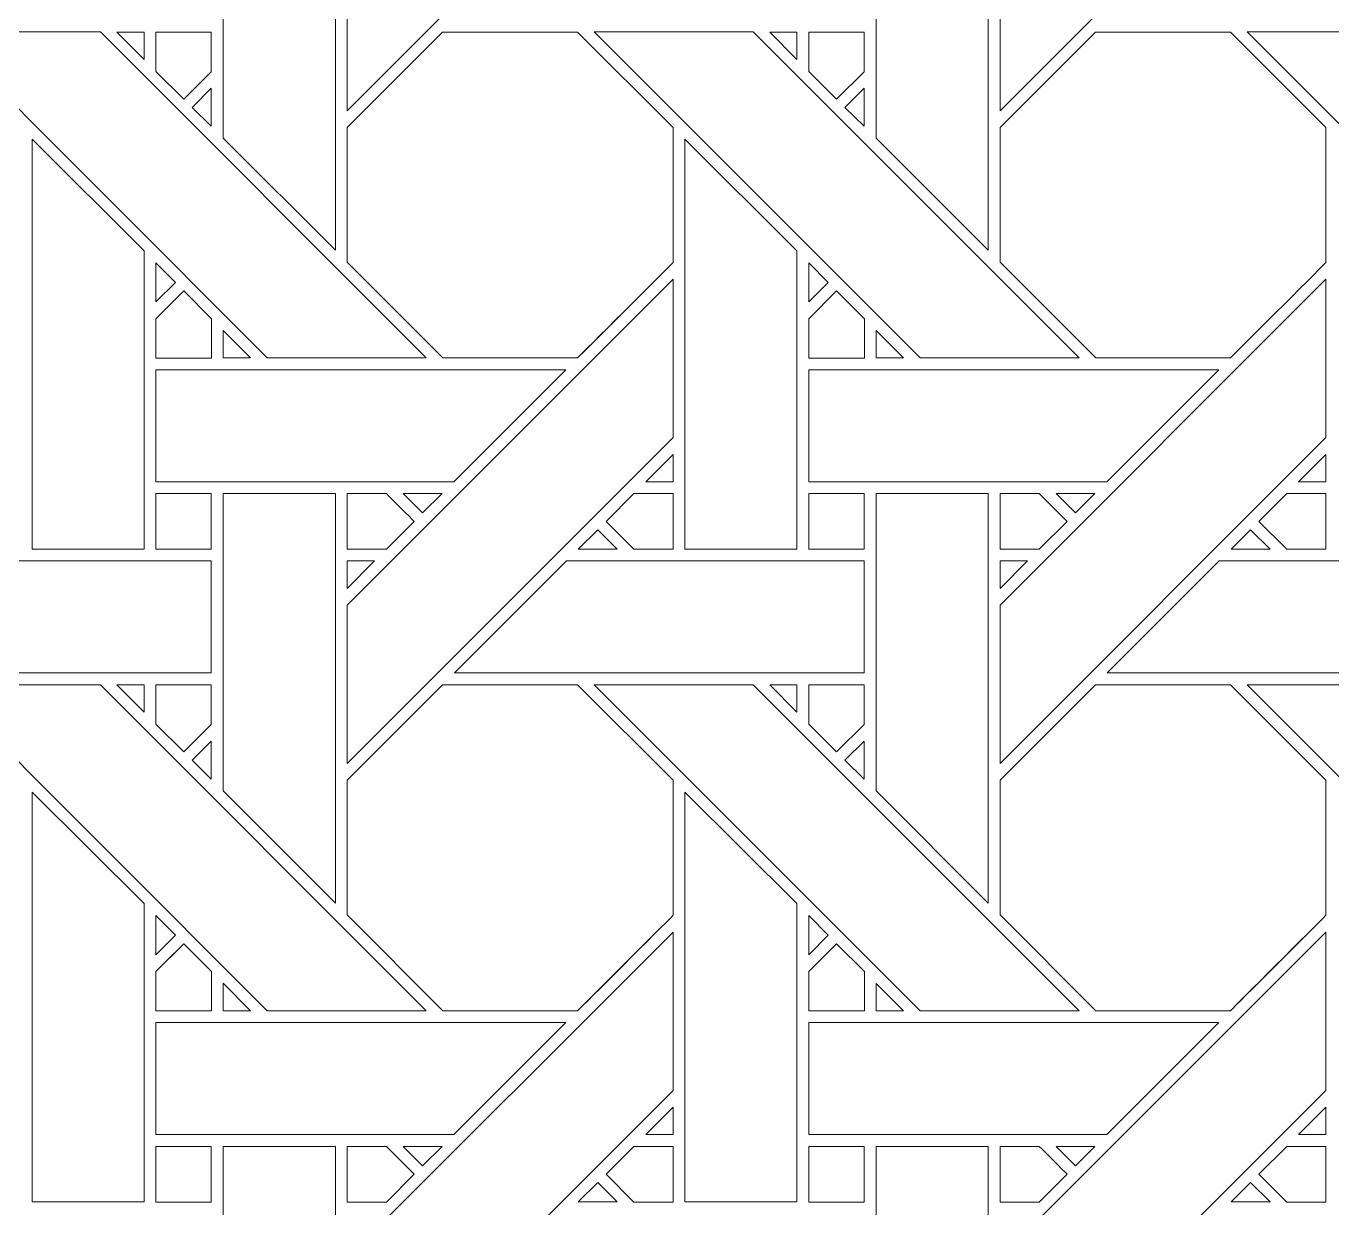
# Model space of a CAD drawing. Header units: inches. Extents: x 2.4 to 22.4, y -0.9 to 19.1.
# Drawn here: x 13.103 to 15, y 4.302 to 6.02 of the extents above; entities that cross this region are included whole.
import ezdxf

# ---------------------------------------------------------------- set-up
doc = ezdxf.new("R2010")
doc.units = ezdxf.units.IN
doc.header["$MEASUREMENT"] = 0
doc.layers.add('Design', color=7, linetype='Continuous', lineweight=0)

msp = doc.modelspace()

# ---------------------------------------------------------------- linework, layer by layer
at = {"layer": 'Design'}
for points, knots in [([(12.3829, 19.0948), (6.86, 19.0948), (2.3829, 14.6176), (2.3829, 9.0948), (2.3829, 3.5719), (6.86, -0.9052), (12.3829, -0.9052), (17.9057, -0.9052), (22.3829, 3.5719), (22.3829, 9.0948), (22.3829, 14.6176), (17.9057, 19.0948), (12.3829, 19.0948)], [0, 0, 0, 0, 1, 1, 1, 2, 2, 2, 3, 3, 3, 4, 4, 4, 4]), ([(12.3829, 17.972), (7.4801, 17.972), (3.5056, 13.9975), (3.5056, 9.0948), (3.5056, 4.192), (7.4801, 0.2175), (12.3829, 0.2175), (17.2856, 0.2175), (21.2601, 4.192), (21.2601, 9.0948), (21.2601, 13.9975), (17.2856, 17.972), (12.3829, 17.972)], [0, 0, 0, 0, 1, 1, 1, 2, 2, 2, 3, 3, 3, 4, 4, 4, 4]), ([(13.5691, 6.1269), (13.5691, 6.1269), (14.0428, 6.6005), (14.0428, 6.6005), (14.0428, 6.6005), (14.0428, 6.3705), (14.0428, 6.3705), (14.0428, 6.3705), (13.5691, 5.8968), (13.5691, 5.8968), (13.5691, 5.8968), (13.5691, 6.1269), (13.5691, 6.1269)], [0, 0, 0, 0, 1, 1, 1, 2, 2, 2, 3, 3, 3, 4, 4, 4, 4]), ([(14.5179, 6.1269), (14.5179, 6.1269), (14.9915, 6.6005), (14.9915, 6.6005), (14.9915, 6.6005), (14.9915, 6.3705), (14.9915, 6.3705), (14.9915, 6.3705), (14.5179, 5.8968), (14.5179, 5.8968), (14.5179, 5.8968), (14.5179, 6.1269), (14.5179, 6.1269)], [0, 0, 0, 0, 1, 1, 1, 2, 2, 2, 3, 3, 3, 4, 4, 4, 4]), ([(13.552, 6.289), (13.552, 6.289), (13.552, 5.6939), (13.552, 5.6939), (13.552, 5.6939), (13.3891, 5.8568), (13.3891, 5.8568), (13.3891, 5.8568), (13.3891, 6.289), (13.3891, 6.289), (13.3891, 6.289), (13.552, 6.289), (13.552, 6.289)], [0, 0, 0, 0, 1, 1, 1, 2, 2, 2, 3, 3, 3, 4, 4, 4, 4]), ([(14.5007, 6.289), (14.5007, 6.289), (14.5007, 5.6939), (14.5007, 5.6939), (14.5007, 5.6939), (14.3378, 5.8568), (14.3378, 5.8568), (14.3378, 5.8568), (14.3378, 6.289), (14.3378, 6.289), (14.3378, 6.289), (14.5007, 6.289), (14.5007, 6.289)], [0, 0, 0, 0, 1, 1, 1, 2, 2, 2, 3, 3, 3, 4, 4, 4, 4]), ([(12.9795, 6.0112), (12.9795, 6.0112), (13.2105, 6.0112), (13.2105, 6.0112), (13.2105, 6.0112), (13.6841, 5.5375), (13.6841, 5.5375), (13.6841, 5.5375), (13.4531, 5.5375), (13.4531, 5.5375), (13.4531, 5.5375), (12.9795, 6.0112), (12.9795, 6.0112)], [0, 0, 0, 0, 1, 1, 1, 2, 2, 2, 3, 3, 3, 4, 4, 4, 4]), ([(13.2741, 6.0111), (13.2741, 6.0111), (13.2741, 5.9713), (13.2741, 5.9713), (13.2741, 5.9713), (13.2346, 6.0111), (13.2346, 6.0111), (13.2346, 6.0111), (13.2741, 6.0111), (13.2741, 6.0111)], [0, 0, 0, 0, 1, 1, 1, 2, 2, 2, 3, 3, 3, 3]), ([(13.2913, 5.9539), (13.2913, 5.9539), (13.2913, 6.0111), (13.2913, 6.0111), (13.2913, 6.0111), (13.3715, 6.0111), (13.3715, 6.0111), (13.3715, 6.0111), (13.3715, 5.9535), (13.3715, 5.9535), (13.3715, 5.9535), (13.3316, 5.9136), (13.3316, 5.9136), (13.3316, 5.9136), (13.2913, 5.9539), (13.2913, 5.9539)], [0, 0, 0, 0, 1, 1, 1, 2, 2, 2, 3, 3, 3, 4, 4, 4, 5, 5, 5, 5]), ([(13.3316, 5.9136), (13.3316, 5.9136), (13.2913, 5.9539), (13.2913, 5.9539), (13.2913, 5.9539), (13.2913, 6.0111), (13.2913, 6.0111), (13.2913, 6.0111), (13.3715, 6.0111), (13.3715, 6.0111), (13.3715, 6.0111), (13.3715, 5.9535), (13.3715, 5.9535), (13.3715, 5.9535), (13.3316, 5.9136), (13.3316, 5.9136)], [0, 0, 0, 0, 1, 1, 1, 2, 2, 2, 3, 3, 3, 4, 4, 4, 5, 5, 5, 5]), ([(13.7078, 6.0111), (13.7078, 6.0111), (13.904, 6.0111), (13.904, 6.0111), (13.904, 6.0111), (14.0428, 5.8724), (14.0428, 5.8724), (14.0428, 5.8724), (14.0428, 5.6762), (14.0428, 5.6762), (14.025, 5.6582), (13.9131, 5.5465), (13.9041, 5.5375), (13.9041, 5.5375), (13.7084, 5.5375), (13.7084, 5.5375), (13.7084, 5.5375), (13.5691, 5.6767), (13.5691, 5.6767), (13.5691, 5.6767), (13.5691, 5.8724), (13.5691, 5.8724), (13.5691, 5.8724), (13.7078, 6.0111), (13.7078, 6.0111)], [0, 0, 0, 0, 1, 1, 1, 2, 2, 2, 3, 3, 3, 4, 4, 4, 5, 5, 5, 6, 6, 6, 7, 7, 7, 8, 8, 8, 8]), ([(13.5691, 5.6767), (13.5691, 5.6767), (13.5691, 5.8724), (13.5691, 5.8724), (13.5691, 5.8724), (13.7078, 6.0111), (13.7078, 6.0111), (13.7078, 6.0111), (13.904, 6.0111), (13.904, 6.0111), (13.904, 6.0111), (14.0428, 5.8724), (14.0428, 5.8724), (14.0428, 5.8724), (14.0428, 5.6762), (14.0428, 5.6762), (14.0248, 5.658), (13.9129, 5.5463), (13.9041, 5.5375), (13.9041, 5.5375), (13.7084, 5.5375), (13.7084, 5.5375), (13.7084, 5.5375), (13.5691, 5.6767), (13.5691, 5.6767)], [0, 0, 0, 0, 1, 1, 1, 2, 2, 2, 3, 3, 3, 4, 4, 4, 5, 5, 5, 6, 6, 6, 7, 7, 7, 8, 8, 8, 8]), ([(13.9283, 6.0112), (13.9283, 6.0112), (14.1592, 6.0112), (14.1592, 6.0112), (14.1592, 6.0112), (14.6329, 5.5375), (14.6329, 5.5375), (14.6329, 5.5375), (14.4018, 5.5375), (14.4018, 5.5375), (14.4018, 5.5375), (13.9283, 6.0112), (13.9283, 6.0112)], [0, 0, 0, 0, 1, 1, 1, 2, 2, 2, 3, 3, 3, 4, 4, 4, 4]), ([(14.2228, 6.0111), (14.2228, 6.0111), (14.2228, 5.9713), (14.2228, 5.9713), (14.2228, 5.9713), (14.1833, 6.0111), (14.1833, 6.0111), (14.1833, 6.0111), (14.2228, 6.0111), (14.2228, 6.0111)], [0, 0, 0, 0, 1, 1, 1, 2, 2, 2, 3, 3, 3, 3]), ([(14.3203, 6.0111), (14.3203, 6.0111), (14.3203, 5.9535), (14.3203, 5.9535), (14.3203, 5.9535), (14.2803, 5.9136), (14.2803, 5.9136), (14.2803, 5.9136), (14.24, 5.9539), (14.24, 5.9539), (14.24, 5.9539), (14.24, 6.0111), (14.24, 6.0111), (14.24, 6.0111), (14.3203, 6.0111), (14.3203, 6.0111)], [0, 0, 0, 0, 1, 1, 1, 2, 2, 2, 3, 3, 3, 4, 4, 4, 5, 5, 5, 5]), ([(14.2803, 5.9136), (14.2803, 5.9136), (14.24, 5.9539), (14.24, 5.9539), (14.24, 5.9539), (14.24, 6.0111), (14.24, 6.0111), (14.24, 6.0111), (14.3203, 6.0111), (14.3203, 6.0111), (14.3203, 6.0111), (14.3203, 5.9535), (14.3203, 5.9535), (14.3203, 5.9535), (14.2803, 5.9136), (14.2803, 5.9136)], [0, 0, 0, 0, 1, 1, 1, 2, 2, 2, 3, 3, 3, 4, 4, 4, 5, 5, 5, 5]), ([(14.6566, 6.0111), (14.6566, 6.0111), (14.8528, 6.0111), (14.8528, 6.0111), (14.8528, 6.0111), (14.9915, 5.8724), (14.9915, 5.8724), (14.9915, 5.8724), (14.9915, 5.6762), (14.9915, 5.6762), (14.9737, 5.6582), (14.8618, 5.5465), (14.8528, 5.5375), (14.8528, 5.5375), (14.6571, 5.5375), (14.6571, 5.5375), (14.6571, 5.5375), (14.5179, 5.6767), (14.5179, 5.6767), (14.5179, 5.6767), (14.5179, 5.8724), (14.5179, 5.8724), (14.5179, 5.8724), (14.6566, 6.0111), (14.6566, 6.0111)], [0, 0, 0, 0, 1, 1, 1, 2, 2, 2, 3, 3, 3, 4, 4, 4, 5, 5, 5, 6, 6, 6, 7, 7, 7, 8, 8, 8, 8]), ([(14.5179, 5.6767), (14.5179, 5.6767), (14.5179, 5.8724), (14.5179, 5.8724), (14.5179, 5.8724), (14.6566, 6.0111), (14.6566, 6.0111), (14.6566, 6.0111), (14.8528, 6.0111), (14.8528, 6.0111), (14.8528, 6.0111), (14.9915, 5.8724), (14.9915, 5.8724), (14.9915, 5.8724), (14.9915, 5.6762), (14.9915, 5.6762), (14.9737, 5.6582), (14.8617, 5.5464), (14.8528, 5.5375), (14.8528, 5.5375), (14.6571, 5.5375), (14.6571, 5.5375), (14.6571, 5.5375), (14.5179, 5.6767), (14.5179, 5.6767)], [0, 0, 0, 0, 1, 1, 1, 2, 2, 2, 3, 3, 3, 4, 4, 4, 5, 5, 5, 6, 6, 6, 7, 7, 7, 8, 8, 8, 8]), ([(14.877, 6.0112), (14.877, 6.0112), (15.1079, 6.0112), (15.1079, 6.0112), (15.1079, 6.0112), (15.5816, 5.5375), (15.5816, 5.5375), (15.5816, 5.5375), (15.3505, 5.5375), (15.3505, 5.5375), (15.3505, 5.5375), (14.877, 6.0112), (14.877, 6.0112)], [0, 0, 0, 0, 1, 1, 1, 2, 2, 2, 3, 3, 3, 4, 4, 4, 4]), ([(13.3715, 5.9293), (13.3715, 5.9293), (13.3715, 5.8741), (13.3715, 5.8741), (13.3715, 5.8741), (13.3438, 5.9015), (13.3438, 5.9015), (13.3438, 5.9015), (13.3715, 5.9293), (13.3715, 5.9293)], [0, 0, 0, 0, 1, 1, 1, 2, 2, 2, 3, 3, 3, 3]), ([(14.3203, 5.9293), (14.3203, 5.9293), (14.3203, 5.8741), (14.3203, 5.8741), (14.3203, 5.8741), (14.2925, 5.9015), (14.2925, 5.9015), (14.2925, 5.9015), (14.3203, 5.9293), (14.3203, 5.9293)], [0, 0, 0, 0, 1, 1, 1, 2, 2, 2, 3, 3, 3, 3]), ([(13.274, 5.6932), (13.274, 5.6932), (13.274, 5.2595), (13.274, 5.2595), (13.274, 5.2595), (13.1112, 5.2595), (13.1112, 5.2595), (13.1112, 5.2595), (13.1112, 5.8553), (13.1112, 5.8553), (13.1112, 5.8553), (13.274, 5.6932), (13.274, 5.6932)], [0, 0, 0, 0, 1, 1, 1, 2, 2, 2, 3, 3, 3, 4, 4, 4, 4]), ([(14.2227, 5.6932), (14.2227, 5.6932), (14.2227, 5.2595), (14.2227, 5.2595), (14.2227, 5.2595), (14.0599, 5.2595), (14.0599, 5.2595), (14.0599, 5.2595), (14.0599, 5.8553), (14.0599, 5.8553), (14.0599, 5.8553), (14.2227, 5.6932), (14.2227, 5.6932)], [0, 0, 0, 0, 1, 1, 1, 2, 2, 2, 3, 3, 3, 4, 4, 4, 4]), ([(13.2913, 5.6189), (13.2913, 5.6189), (13.2913, 5.6757), (13.2913, 5.6757), (13.2913, 5.6757), (13.3195, 5.6471), (13.3195, 5.6471), (13.3195, 5.6471), (13.2913, 5.6189), (13.2913, 5.6189)], [0, 0, 0, 0, 1, 1, 1, 2, 2, 2, 3, 3, 3, 3]), ([(14.24, 5.6189), (14.24, 5.6189), (14.24, 5.6757), (14.24, 5.6757), (14.24, 5.6757), (14.2682, 5.6471), (14.2682, 5.6471), (14.2682, 5.6471), (14.24, 5.6189), (14.24, 5.6189)], [0, 0, 0, 0, 1, 1, 1, 2, 2, 2, 3, 3, 3, 3]), ([(13.5691, 5.1782), (13.5691, 5.1782), (14.0428, 5.6518), (14.0428, 5.6518), (14.0428, 5.6518), (14.0428, 5.4217), (14.0428, 5.4217), (14.0428, 5.4217), (13.5691, 4.9481), (13.5691, 4.9481), (13.5691, 4.9481), (13.5691, 5.1782), (13.5691, 5.1782)], [0, 0, 0, 0, 1, 1, 1, 2, 2, 2, 3, 3, 3, 4, 4, 4, 4]), ([(14.5179, 5.1782), (14.5179, 5.1782), (14.9915, 5.6518), (14.9915, 5.6518), (14.9915, 5.6518), (14.9915, 5.4217), (14.9915, 5.4217), (14.9915, 5.4217), (14.5179, 4.9481), (14.5179, 4.9481), (14.5179, 4.9481), (14.5179, 5.1782), (14.5179, 5.1782)], [0, 0, 0, 0, 1, 1, 1, 2, 2, 2, 3, 3, 3, 4, 4, 4, 4]), ([(13.2913, 5.5372), (13.2913, 5.5372), (13.2913, 5.5945), (13.2913, 5.5945), (13.2913, 5.5945), (13.3316, 5.6349), (13.3316, 5.6349), (13.3316, 5.6349), (13.3719, 5.5945), (13.3719, 5.5945), (13.3719, 5.5945), (13.3719, 5.5372), (13.3719, 5.5372), (13.3719, 5.5372), (13.2913, 5.5372), (13.2913, 5.5372)], [0, 0, 0, 0, 1, 1, 1, 2, 2, 2, 3, 3, 3, 4, 4, 4, 5, 5, 5, 5]), ([(13.3316, 5.6349), (13.3316, 5.6349), (13.3719, 5.5945), (13.3719, 5.5945), (13.3719, 5.5945), (13.3719, 5.5372), (13.3719, 5.5372), (13.3719, 5.5372), (13.2913, 5.5372), (13.2913, 5.5372), (13.2913, 5.5372), (13.2913, 5.5945), (13.2913, 5.5945), (13.2913, 5.5945), (13.3316, 5.6349), (13.3316, 5.6349)], [0, 0, 0, 0, 1, 1, 1, 2, 2, 2, 3, 3, 3, 4, 4, 4, 5, 5, 5, 5]), ([(14.24, 5.5372), (14.24, 5.5372), (14.24, 5.5945), (14.24, 5.5945), (14.24, 5.5945), (14.2803, 5.6349), (14.2803, 5.6349), (14.2803, 5.6349), (14.3207, 5.5945), (14.3207, 5.5945), (14.3207, 5.5945), (14.3207, 5.5372), (14.3207, 5.5372), (14.3207, 5.5372), (14.24, 5.5372), (14.24, 5.5372)], [0, 0, 0, 0, 1, 1, 1, 2, 2, 2, 3, 3, 3, 4, 4, 4, 5, 5, 5, 5]), ([(14.24, 5.5945), (14.24, 5.5945), (14.2803, 5.6349), (14.2803, 5.6349), (14.2803, 5.6349), (14.3207, 5.5945), (14.3207, 5.5945), (14.3207, 5.5945), (14.3207, 5.5372), (14.3207, 5.5372), (14.3207, 5.5372), (14.24, 5.5372), (14.24, 5.5372), (14.24, 5.5372), (14.24, 5.5945), (14.24, 5.5945)], [0, 0, 0, 0, 1, 1, 1, 2, 2, 2, 3, 3, 3, 4, 4, 4, 5, 5, 5, 5]), ([(13.4289, 5.5375), (13.4289, 5.5375), (13.3892, 5.5375), (13.3892, 5.5375), (13.3892, 5.5375), (13.3892, 5.5773), (13.3892, 5.5773), (13.3892, 5.5773), (13.4289, 5.5375), (13.4289, 5.5375)], [0, 0, 0, 0, 1, 1, 1, 2, 2, 2, 3, 3, 3, 3]), ([(14.3776, 5.5375), (14.3776, 5.5375), (14.3379, 5.5375), (14.3379, 5.5375), (14.3379, 5.5375), (14.3379, 5.5773), (14.3379, 5.5773), (14.3379, 5.5773), (14.3776, 5.5375), (14.3776, 5.5375)], [0, 0, 0, 0, 1, 1, 1, 2, 2, 2, 3, 3, 3, 3]), ([(13.2913, 5.3576), (13.2913, 5.3576), (13.2913, 5.5203), (13.2913, 5.5203), (13.2913, 5.5203), (13.887, 5.5203), (13.887, 5.5203), (13.887, 5.5203), (13.7242, 5.3576), (13.7242, 5.3576), (13.7242, 5.3576), (13.2913, 5.3576), (13.2913, 5.3576)], [0, 0, 0, 0, 1, 1, 1, 2, 2, 2, 3, 3, 3, 4, 4, 4, 4]), ([(14.24, 5.3576), (14.24, 5.3576), (14.24, 5.5203), (14.24, 5.5203), (14.24, 5.5203), (14.8357, 5.5203), (14.8357, 5.5203), (14.8357, 5.5203), (14.673, 5.3576), (14.673, 5.3576), (14.673, 5.3576), (14.24, 5.3576), (14.24, 5.3576)], [0, 0, 0, 0, 1, 1, 1, 2, 2, 2, 3, 3, 3, 4, 4, 4, 4]), ([(14.003, 5.3576), (14.003, 5.3576), (14.0428, 5.3973), (14.0428, 5.3973), (14.0428, 5.3973), (14.0428, 5.3576), (14.0428, 5.3576), (14.0428, 5.3576), (14.003, 5.3576), (14.003, 5.3576)], [0, 0, 0, 0, 1, 1, 1, 2, 2, 2, 3, 3, 3, 3]), ([(14.9517, 5.3576), (14.9517, 5.3576), (14.9915, 5.3973), (14.9915, 5.3973), (14.9915, 5.3973), (14.9915, 5.3576), (14.9915, 5.3576), (14.9915, 5.3576), (14.9517, 5.3576), (14.9517, 5.3576)], [0, 0, 0, 0, 1, 1, 1, 2, 2, 2, 3, 3, 3, 3]), ([(13.2913, 5.2595), (13.2913, 5.2595), (13.2913, 5.3403), (13.2913, 5.3403), (13.2913, 5.3403), (13.3715, 5.3403), (13.3715, 5.3403), (13.3715, 5.3403), (13.3715, 5.2595), (13.3715, 5.2595), (13.3715, 5.2595), (13.2913, 5.2595), (13.2913, 5.2595)], [0, 0, 0, 0, 1, 1, 1, 2, 2, 2, 3, 3, 3, 4, 4, 4, 4]), ([(13.3715, 5.3403), (13.3715, 5.3403), (13.3715, 5.2595), (13.3715, 5.2595), (13.3715, 5.2595), (13.2913, 5.2595), (13.2913, 5.2595), (13.2913, 5.2595), (13.2913, 5.3403), (13.2913, 5.3403), (13.2913, 5.3403), (13.3715, 5.3403), (13.3715, 5.3403)], [0, 0, 0, 0, 1, 1, 1, 2, 2, 2, 3, 3, 3, 4, 4, 4, 4]), ([(13.552, 5.3403), (13.552, 5.3403), (13.552, 4.7452), (13.552, 4.7452), (13.552, 4.7452), (13.3891, 4.9081), (13.3891, 4.9081), (13.3891, 4.9081), (13.3891, 5.3403), (13.3891, 5.3403), (13.3891, 5.3403), (13.552, 5.3403), (13.552, 5.3403)], [0, 0, 0, 0, 1, 1, 1, 2, 2, 2, 3, 3, 3, 4, 4, 4, 4]), ([(13.6262, 5.3403), (13.6313, 5.3351), (13.6621, 5.3043), (13.6665, 5.2999), (13.6665, 5.2999), (13.6261, 5.2595), (13.6261, 5.2595), (13.6261, 5.2595), (13.5691, 5.2595), (13.5691, 5.2595), (13.5691, 5.2595), (13.5691, 5.3403), (13.5691, 5.3403), (13.5691, 5.3403), (13.6262, 5.3403), (13.6262, 5.3403)], [0, 0, 0, 0, 1, 1, 1, 2, 2, 2, 3, 3, 3, 4, 4, 4, 5, 5, 5, 5]), ([(13.5691, 5.2595), (13.5691, 5.2595), (13.5691, 5.3403), (13.5691, 5.3403), (13.5691, 5.3403), (13.6262, 5.3403), (13.6262, 5.3403), (13.6313, 5.3351), (13.6621, 5.3043), (13.6665, 5.2999), (13.6665, 5.2999), (13.6261, 5.2595), (13.6261, 5.2595), (13.6261, 5.2595), (13.5691, 5.2595), (13.5691, 5.2595)], [0, 0, 0, 0, 1, 1, 1, 2, 2, 2, 3, 3, 3, 4, 4, 4, 5, 5, 5, 5]), ([(13.6505, 5.3403), (13.6505, 5.3403), (13.707, 5.3403), (13.707, 5.3403), (13.707, 5.3403), (13.6787, 5.3121), (13.6787, 5.3121), (13.6787, 5.3121), (13.6505, 5.3403), (13.6505, 5.3403)], [0, 0, 0, 0, 1, 1, 1, 2, 2, 2, 3, 3, 3, 3]), ([(14.0428, 5.3403), (14.0428, 5.3403), (14.0428, 5.2595), (14.0428, 5.2595), (14.0428, 5.2595), (13.9857, 5.2595), (13.9857, 5.2595), (13.9857, 5.2595), (13.9453, 5.2998), (13.9453, 5.2998), (13.9453, 5.2998), (13.9858, 5.3403), (13.9858, 5.3403), (13.9858, 5.3403), (14.0428, 5.3403), (14.0428, 5.3403)], [0, 0, 0, 0, 1, 1, 1, 2, 2, 2, 3, 3, 3, 4, 4, 4, 5, 5, 5, 5]), ([(13.9453, 5.2998), (13.9453, 5.2998), (13.9858, 5.3403), (13.9858, 5.3403), (13.9858, 5.3403), (14.0428, 5.3403), (14.0428, 5.3403), (14.0428, 5.3403), (14.0428, 5.2595), (14.0428, 5.2595), (14.0428, 5.2595), (13.9857, 5.2595), (13.9857, 5.2595), (13.9857, 5.2595), (13.9453, 5.2998), (13.9453, 5.2998)], [0, 0, 0, 0, 1, 1, 1, 2, 2, 2, 3, 3, 3, 4, 4, 4, 5, 5, 5, 5]), ([(14.24, 5.3403), (14.24, 5.3403), (14.3203, 5.3403), (14.3203, 5.3403), (14.3203, 5.3403), (14.3203, 5.2595), (14.3203, 5.2595), (14.3203, 5.2595), (14.24, 5.2595), (14.24, 5.2595), (14.24, 5.2595), (14.24, 5.3403), (14.24, 5.3403)], [0, 0, 0, 0, 1, 1, 1, 2, 2, 2, 3, 3, 3, 4, 4, 4, 4]), ([(14.24, 5.2595), (14.24, 5.2595), (14.24, 5.3403), (14.24, 5.3403), (14.24, 5.3403), (14.3203, 5.3403), (14.3203, 5.3403), (14.3203, 5.3403), (14.3203, 5.2595), (14.3203, 5.2595), (14.3203, 5.2595), (14.24, 5.2595), (14.24, 5.2595)], [0, 0, 0, 0, 1, 1, 1, 2, 2, 2, 3, 3, 3, 4, 4, 4, 4]), ([(14.5007, 5.3403), (14.5007, 5.3403), (14.5007, 4.7452), (14.5007, 4.7452), (14.5007, 4.7452), (14.3378, 4.9081), (14.3378, 4.9081), (14.3378, 4.9081), (14.3378, 5.3403), (14.3378, 5.3403), (14.3378, 5.3403), (14.5007, 5.3403), (14.5007, 5.3403)], [0, 0, 0, 0, 1, 1, 1, 2, 2, 2, 3, 3, 3, 4, 4, 4, 4]), ([(14.5749, 5.3403), (14.5801, 5.3351), (14.6108, 5.3043), (14.6153, 5.2999), (14.6153, 5.2999), (14.5748, 5.2595), (14.5748, 5.2595), (14.5748, 5.2595), (14.5179, 5.2595), (14.5179, 5.2595), (14.5179, 5.2595), (14.5179, 5.3403), (14.5179, 5.3403), (14.5179, 5.3403), (14.5749, 5.3403), (14.5749, 5.3403)], [0, 0, 0, 0, 1, 1, 1, 2, 2, 2, 3, 3, 3, 4, 4, 4, 5, 5, 5, 5]), ([(14.5179, 5.2595), (14.5179, 5.2595), (14.5179, 5.3403), (14.5179, 5.3403), (14.5179, 5.3403), (14.5749, 5.3403), (14.5749, 5.3403), (14.5801, 5.3351), (14.6108, 5.3043), (14.6153, 5.2999), (14.6153, 5.2999), (14.5748, 5.2595), (14.5748, 5.2595), (14.5748, 5.2595), (14.5179, 5.2595), (14.5179, 5.2595)], [0, 0, 0, 0, 1, 1, 1, 2, 2, 2, 3, 3, 3, 4, 4, 4, 5, 5, 5, 5]), ([(14.5993, 5.3403), (14.5993, 5.3403), (14.6557, 5.3403), (14.6557, 5.3403), (14.6557, 5.3403), (14.6275, 5.3121), (14.6275, 5.3121), (14.6275, 5.3121), (14.5993, 5.3403), (14.5993, 5.3403)], [0, 0, 0, 0, 1, 1, 1, 2, 2, 2, 3, 3, 3, 3]), ([(14.9344, 5.2595), (14.9344, 5.2595), (14.8941, 5.2998), (14.8941, 5.2998), (14.8941, 5.2998), (14.9345, 5.3403), (14.9345, 5.3403), (14.9345, 5.3403), (14.9915, 5.3403), (14.9915, 5.3403), (14.9915, 5.3403), (14.9915, 5.2595), (14.9915, 5.2595), (14.9915, 5.2595), (14.9344, 5.2595), (14.9344, 5.2595)], [0, 0, 0, 0, 1, 1, 1, 2, 2, 2, 3, 3, 3, 4, 4, 4, 5, 5, 5, 5]), ([(14.8941, 5.2998), (14.8941, 5.2998), (14.9345, 5.3403), (14.9345, 5.3403), (14.9345, 5.3403), (14.9915, 5.3403), (14.9915, 5.3403), (14.9915, 5.3403), (14.9915, 5.2595), (14.9915, 5.2595), (14.9915, 5.2595), (14.9344, 5.2595), (14.9344, 5.2595), (14.9344, 5.2595), (14.8941, 5.2998), (14.8941, 5.2998)], [0, 0, 0, 0, 1, 1, 1, 2, 2, 2, 3, 3, 3, 4, 4, 4, 5, 5, 5, 5]), ([(13.9615, 5.2595), (13.9615, 5.2595), (13.905, 5.2595), (13.905, 5.2595), (13.905, 5.2595), (13.9332, 5.2878), (13.9332, 5.2878), (13.9332, 5.2878), (13.9615, 5.2595), (13.9615, 5.2595)], [0, 0, 0, 0, 1, 1, 1, 2, 2, 2, 3, 3, 3, 3]), ([(14.9102, 5.2595), (14.9102, 5.2595), (14.8537, 5.2595), (14.8537, 5.2595), (14.8537, 5.2595), (14.8819, 5.2878), (14.8819, 5.2878), (14.8819, 5.2878), (14.9102, 5.2595), (14.9102, 5.2595)], [0, 0, 0, 0, 1, 1, 1, 2, 2, 2, 3, 3, 3, 3]), ([(12.7762, 5.0796), (12.7762, 5.0796), (12.9391, 5.2424), (12.9391, 5.2424), (12.9391, 5.2424), (13.3715, 5.2424), (13.3715, 5.2424), (13.3715, 5.2424), (13.3715, 5.0796), (13.3715, 5.0796), (13.3715, 5.0796), (12.7762, 5.0796), (12.7762, 5.0796)], [0, 0, 0, 0, 1, 1, 1, 2, 2, 2, 3, 3, 3, 4, 4, 4, 4]), ([(13.609, 5.2424), (13.609, 5.2424), (13.5691, 5.2025), (13.5691, 5.2025), (13.5691, 5.2025), (13.5691, 5.2424), (13.5691, 5.2424), (13.5691, 5.2424), (13.609, 5.2424), (13.609, 5.2424)], [0, 0, 0, 0, 1, 1, 1, 2, 2, 2, 3, 3, 3, 3]), ([(13.725, 5.0796), (13.725, 5.0796), (13.8878, 5.2424), (13.8878, 5.2424), (13.8878, 5.2424), (14.3203, 5.2424), (14.3203, 5.2424), (14.3203, 5.2424), (14.3203, 5.0796), (14.3203, 5.0796), (14.3203, 5.0796), (13.725, 5.0796), (13.725, 5.0796)], [0, 0, 0, 0, 1, 1, 1, 2, 2, 2, 3, 3, 3, 4, 4, 4, 4]), ([(14.5577, 5.2424), (14.5577, 5.2424), (14.5179, 5.2025), (14.5179, 5.2025), (14.5179, 5.2025), (14.5179, 5.2424), (14.5179, 5.2424), (14.5179, 5.2424), (14.5577, 5.2424), (14.5577, 5.2424)], [0, 0, 0, 0, 1, 1, 1, 2, 2, 2, 3, 3, 3, 3]), ([(14.6737, 5.0796), (14.6737, 5.0796), (14.8365, 5.2424), (14.8365, 5.2424), (14.8365, 5.2424), (15.269, 5.2424), (15.269, 5.2424), (15.269, 5.2424), (15.269, 5.0796), (15.269, 5.0796), (15.269, 5.0796), (14.6737, 5.0796), (14.6737, 5.0796)], [0, 0, 0, 0, 1, 1, 1, 2, 2, 2, 3, 3, 3, 4, 4, 4, 4]), ([(12.9795, 5.0624), (12.9795, 5.0624), (13.2105, 5.0624), (13.2105, 5.0624), (13.2105, 5.0624), (13.6841, 4.5888), (13.6841, 4.5888), (13.6841, 4.5888), (13.4531, 4.5888), (13.4531, 4.5888), (13.4531, 4.5888), (12.9795, 5.0624), (12.9795, 5.0624)], [0, 0, 0, 0, 1, 1, 1, 2, 2, 2, 3, 3, 3, 4, 4, 4, 4]), ([(13.2741, 5.0624), (13.2741, 5.0624), (13.2741, 5.0226), (13.2741, 5.0226), (13.2741, 5.0226), (13.2346, 5.0624), (13.2346, 5.0624), (13.2346, 5.0624), (13.2741, 5.0624), (13.2741, 5.0624)], [0, 0, 0, 0, 1, 1, 1, 2, 2, 2, 3, 3, 3, 3]), ([(13.2913, 5.0052), (13.2913, 5.0052), (13.2913, 5.0624), (13.2913, 5.0624), (13.2913, 5.0624), (13.3715, 5.0624), (13.3715, 5.0624), (13.3715, 5.0624), (13.3715, 5.0048), (13.3715, 5.0048), (13.3715, 5.0048), (13.3316, 4.9648), (13.3316, 4.9648), (13.3316, 4.9648), (13.2913, 5.0052), (13.2913, 5.0052)], [0, 0, 0, 0, 1, 1, 1, 2, 2, 2, 3, 3, 3, 4, 4, 4, 5, 5, 5, 5]), ([(13.3316, 4.9648), (13.3316, 4.9648), (13.2913, 5.0052), (13.2913, 5.0052), (13.2913, 5.0052), (13.2913, 5.0624), (13.2913, 5.0624), (13.2913, 5.0624), (13.3715, 5.0624), (13.3715, 5.0624), (13.3715, 5.0624), (13.3715, 5.0048), (13.3715, 5.0048), (13.3715, 5.0048), (13.3316, 4.9648), (13.3316, 4.9648)], [0, 0, 0, 0, 1, 1, 1, 2, 2, 2, 3, 3, 3, 4, 4, 4, 5, 5, 5, 5]), ([(13.7078, 5.0624), (13.7078, 5.0624), (13.904, 5.0624), (13.904, 5.0624), (13.904, 5.0624), (14.0428, 4.9237), (14.0428, 4.9237), (14.0428, 4.9237), (14.0428, 4.7274), (14.0428, 4.7274), (14.025, 4.7095), (13.9131, 4.5978), (13.9041, 4.5888), (13.9041, 4.5888), (13.7084, 4.5888), (13.7084, 4.5888), (13.7084, 4.5888), (13.5691, 4.728), (13.5691, 4.728), (13.5691, 4.728), (13.5691, 4.9237), (13.5691, 4.9237), (13.5691, 4.9237), (13.7078, 5.0624), (13.7078, 5.0624)], [0, 0, 0, 0, 1, 1, 1, 2, 2, 2, 3, 3, 3, 4, 4, 4, 5, 5, 5, 6, 6, 6, 7, 7, 7, 8, 8, 8, 8]), ([(13.5691, 4.728), (13.5691, 4.728), (13.5691, 4.9237), (13.5691, 4.9237), (13.5691, 4.9237), (13.7078, 5.0624), (13.7078, 5.0624), (13.7078, 5.0624), (13.904, 5.0624), (13.904, 5.0624), (13.904, 5.0624), (14.0428, 4.9237), (14.0428, 4.9237), (14.0428, 4.9237), (14.0428, 4.7274), (14.0428, 4.7274), (14.0248, 4.7094), (13.913, 4.5977), (13.9041, 4.5888), (13.9041, 4.5888), (13.7084, 4.5888), (13.7084, 4.5888), (13.7084, 4.5888), (13.5691, 4.728), (13.5691, 4.728)], [0, 0, 0, 0, 1, 1, 1, 2, 2, 2, 3, 3, 3, 4, 4, 4, 5, 5, 5, 6, 6, 6, 7, 7, 7, 8, 8, 8, 8]), ([(13.9283, 5.0624), (13.9283, 5.0624), (14.1592, 5.0624), (14.1592, 5.0624), (14.1592, 5.0624), (14.6329, 4.5888), (14.6329, 4.5888), (14.6329, 4.5888), (14.4018, 4.5888), (14.4018, 4.5888), (14.4018, 4.5888), (13.9283, 5.0624), (13.9283, 5.0624)], [0, 0, 0, 0, 1, 1, 1, 2, 2, 2, 3, 3, 3, 4, 4, 4, 4]), ([(14.2228, 5.0624), (14.2228, 5.0624), (14.2228, 5.0226), (14.2228, 5.0226), (14.2228, 5.0226), (14.1833, 5.0624), (14.1833, 5.0624), (14.1833, 5.0624), (14.2228, 5.0624), (14.2228, 5.0624)], [0, 0, 0, 0, 1, 1, 1, 2, 2, 2, 3, 3, 3, 3]), ([(14.3203, 5.0624), (14.3203, 5.0624), (14.3203, 5.0048), (14.3203, 5.0048), (14.3203, 5.0048), (14.2803, 4.9648), (14.2803, 4.9648), (14.2803, 4.9648), (14.24, 5.0052), (14.24, 5.0052), (14.24, 5.0052), (14.24, 5.0624), (14.24, 5.0624), (14.24, 5.0624), (14.3203, 5.0624), (14.3203, 5.0624)], [0, 0, 0, 0, 1, 1, 1, 2, 2, 2, 3, 3, 3, 4, 4, 4, 5, 5, 5, 5]), ([(14.2803, 4.9648), (14.2803, 4.9648), (14.24, 5.0052), (14.24, 5.0052), (14.24, 5.0052), (14.24, 5.0624), (14.24, 5.0624), (14.24, 5.0624), (14.3203, 5.0624), (14.3203, 5.0624), (14.3203, 5.0624), (14.3203, 5.0048), (14.3203, 5.0048), (14.3203, 5.0048), (14.2803, 4.9648), (14.2803, 4.9648)], [0, 0, 0, 0, 1, 1, 1, 2, 2, 2, 3, 3, 3, 4, 4, 4, 5, 5, 5, 5]), ([(14.6566, 5.0624), (14.6566, 5.0624), (14.8528, 5.0624), (14.8528, 5.0624), (14.8528, 5.0624), (14.9915, 4.9237), (14.9915, 4.9237), (14.9915, 4.9237), (14.9915, 4.7274), (14.9915, 4.7274), (14.9737, 4.7095), (14.8618, 4.5978), (14.8528, 4.5888), (14.8528, 4.5888), (14.6571, 4.5888), (14.6571, 4.5888), (14.6571, 4.5888), (14.5179, 4.728), (14.5179, 4.728), (14.5179, 4.728), (14.5179, 4.9237), (14.5179, 4.9237), (14.5179, 4.9237), (14.6566, 5.0624), (14.6566, 5.0624)], [0, 0, 0, 0, 1, 1, 1, 2, 2, 2, 3, 3, 3, 4, 4, 4, 5, 5, 5, 6, 6, 6, 7, 7, 7, 8, 8, 8, 8]), ([(14.5179, 4.728), (14.5179, 4.728), (14.5179, 4.9237), (14.5179, 4.9237), (14.5179, 4.9237), (14.6566, 5.0624), (14.6566, 5.0624), (14.6566, 5.0624), (14.8528, 5.0624), (14.8528, 5.0624), (14.8528, 5.0624), (14.9915, 4.9237), (14.9915, 4.9237), (14.9915, 4.9237), (14.9915, 4.7274), (14.9915, 4.7274), (14.9736, 4.7094), (14.8617, 4.5977), (14.8528, 4.5888), (14.8528, 4.5888), (14.6571, 4.5888), (14.6571, 4.5888), (14.6571, 4.5888), (14.5179, 4.728), (14.5179, 4.728)], [0, 0, 0, 0, 1, 1, 1, 2, 2, 2, 3, 3, 3, 4, 4, 4, 5, 5, 5, 6, 6, 6, 7, 7, 7, 8, 8, 8, 8]), ([(14.877, 5.0624), (14.877, 5.0624), (15.1079, 5.0624), (15.1079, 5.0624), (15.1079, 5.0624), (15.5816, 4.5888), (15.5816, 4.5888), (15.5816, 4.5888), (15.3506, 4.5888), (15.3506, 4.5888), (15.3506, 4.5888), (14.877, 5.0624), (14.877, 5.0624)], [0, 0, 0, 0, 1, 1, 1, 2, 2, 2, 3, 3, 3, 4, 4, 4, 4]), ([(13.3715, 4.9806), (13.3715, 4.9806), (13.3715, 4.9254), (13.3715, 4.9254), (13.3715, 4.9254), (13.3438, 4.9528), (13.3438, 4.9528), (13.3438, 4.9528), (13.3715, 4.9806), (13.3715, 4.9806)], [0, 0, 0, 0, 1, 1, 1, 2, 2, 2, 3, 3, 3, 3]), ([(14.3203, 4.9806), (14.3203, 4.9806), (14.3203, 4.9254), (14.3203, 4.9254), (14.3203, 4.9254), (14.2925, 4.9528), (14.2925, 4.9528), (14.2925, 4.9528), (14.3203, 4.9806), (14.3203, 4.9806)], [0, 0, 0, 0, 1, 1, 1, 2, 2, 2, 3, 3, 3, 3]), ([(13.274, 4.7445), (13.274, 4.7445), (13.274, 4.3108), (13.274, 4.3108), (13.274, 4.3108), (13.1112, 4.3108), (13.1112, 4.3108), (13.1112, 4.3108), (13.1112, 4.9066), (13.1112, 4.9066), (13.1112, 4.9066), (13.274, 4.7445), (13.274, 4.7445)], [0, 0, 0, 0, 1, 1, 1, 2, 2, 2, 3, 3, 3, 4, 4, 4, 4]), ([(14.2227, 4.7445), (14.2227, 4.7445), (14.2227, 4.3108), (14.2227, 4.3108), (14.2227, 4.3108), (14.0599, 4.3108), (14.0599, 4.3108), (14.0599, 4.3108), (14.0599, 4.9066), (14.0599, 4.9066), (14.0599, 4.9066), (14.2227, 4.7445), (14.2227, 4.7445)], [0, 0, 0, 0, 1, 1, 1, 2, 2, 2, 3, 3, 3, 4, 4, 4, 4]), ([(13.2913, 4.6702), (13.2913, 4.6702), (13.2913, 4.727), (13.2913, 4.727), (13.2913, 4.727), (13.3195, 4.6984), (13.3195, 4.6984), (13.3195, 4.6984), (13.2913, 4.6702), (13.2913, 4.6702)], [0, 0, 0, 0, 1, 1, 1, 2, 2, 2, 3, 3, 3, 3]), ([(14.24, 4.6702), (14.24, 4.6702), (14.24, 4.727), (14.24, 4.727), (14.24, 4.727), (14.2682, 4.6984), (14.2682, 4.6984), (14.2682, 4.6984), (14.24, 4.6702), (14.24, 4.6702)], [0, 0, 0, 0, 1, 1, 1, 2, 2, 2, 3, 3, 3, 3]), ([(13.5691, 4.2294), (13.5691, 4.2294), (14.0428, 4.703), (14.0428, 4.703), (14.0428, 4.703), (14.0428, 4.473), (14.0428, 4.473), (14.0428, 4.473), (13.5691, 3.9994), (13.5691, 3.9994), (13.5691, 3.9994), (13.5691, 4.2294), (13.5691, 4.2294)], [0, 0, 0, 0, 1, 1, 1, 2, 2, 2, 3, 3, 3, 4, 4, 4, 4]), ([(14.5179, 4.2294), (14.5179, 4.2294), (14.9915, 4.703), (14.9915, 4.703), (14.9915, 4.703), (14.9915, 4.473), (14.9915, 4.473), (14.9915, 4.473), (14.5179, 3.9994), (14.5179, 3.9994), (14.5179, 3.9994), (14.5179, 4.2294), (14.5179, 4.2294)], [0, 0, 0, 0, 1, 1, 1, 2, 2, 2, 3, 3, 3, 4, 4, 4, 4]), ([(13.2913, 4.5885), (13.2913, 4.5885), (13.2913, 4.6458), (13.2913, 4.6458), (13.2913, 4.6458), (13.3316, 4.6861), (13.3316, 4.6861), (13.3316, 4.6861), (13.3719, 4.6458), (13.3719, 4.6458), (13.3719, 4.6458), (13.3719, 4.5885), (13.3719, 4.5885), (13.3719, 4.5885), (13.2913, 4.5885), (13.2913, 4.5885)], [0, 0, 0, 0, 1, 1, 1, 2, 2, 2, 3, 3, 3, 4, 4, 4, 5, 5, 5, 5]), ([(13.3048, 4.6594), (13.3048, 4.6594), (13.3316, 4.6861), (13.3316, 4.6861), (13.3316, 4.6861), (13.3719, 4.6458), (13.3719, 4.6458), (13.3719, 4.6458), (13.3719, 4.5885), (13.3719, 4.5885), (13.3719, 4.5885), (13.2913, 4.5885), (13.2913, 4.5885), (13.2913, 4.5885), (13.2913, 4.6458), (13.2913, 4.6458), (13.2913, 4.6458), (13.3048, 4.6594), (13.3048, 4.6594)], [0, 0, 0, 0, 1, 1, 1, 2, 2, 2, 3, 3, 3, 4, 4, 4, 5, 5, 5, 6, 6, 6, 6]), ([(14.24, 4.5885), (14.24, 4.5885), (14.24, 4.6458), (14.24, 4.6458), (14.24, 4.6458), (14.2803, 4.6861), (14.2803, 4.6861), (14.2803, 4.6861), (14.3207, 4.6458), (14.3207, 4.6458), (14.3207, 4.6458), (14.3207, 4.5885), (14.3207, 4.5885), (14.3207, 4.5885), (14.24, 4.5885), (14.24, 4.5885)], [0, 0, 0, 0, 1, 1, 1, 2, 2, 2, 3, 3, 3, 4, 4, 4, 5, 5, 5, 5]), ([(14.24, 4.6458), (14.24, 4.6458), (14.2803, 4.6861), (14.2803, 4.6861), (14.2803, 4.6861), (14.3207, 4.6458), (14.3207, 4.6458), (14.3207, 4.6458), (14.3207, 4.5885), (14.3207, 4.5885), (14.3207, 4.5885), (14.24, 4.5885), (14.24, 4.5885), (14.24, 4.5885), (14.24, 4.6458), (14.24, 4.6458)], [0, 0, 0, 0, 1, 1, 1, 2, 2, 2, 3, 3, 3, 4, 4, 4, 5, 5, 5, 5]), ([(13.4289, 4.5888), (13.4289, 4.5888), (13.3892, 4.5888), (13.3892, 4.5888), (13.3892, 4.5888), (13.3892, 4.6286), (13.3892, 4.6286), (13.3892, 4.6286), (13.4289, 4.5888), (13.4289, 4.5888)], [0, 0, 0, 0, 1, 1, 1, 2, 2, 2, 3, 3, 3, 3]), ([(14.3776, 4.5888), (14.3776, 4.5888), (14.3379, 4.5888), (14.3379, 4.5888), (14.3379, 4.5888), (14.3379, 4.6285), (14.3379, 4.6285), (14.3379, 4.6285), (14.3776, 4.5888), (14.3776, 4.5888)], [0, 0, 0, 0, 1, 1, 1, 2, 2, 2, 3, 3, 3, 3]), ([(13.2913, 4.4088), (13.2913, 4.4088), (13.2913, 4.5715), (13.2913, 4.5715), (13.2913, 4.5715), (13.887, 4.5715), (13.887, 4.5715), (13.887, 4.5715), (13.7242, 4.4088), (13.7242, 4.4088), (13.7242, 4.4088), (13.2913, 4.4088), (13.2913, 4.4088)], [0, 0, 0, 0, 1, 1, 1, 2, 2, 2, 3, 3, 3, 4, 4, 4, 4]), ([(14.24, 4.4088), (14.24, 4.4088), (14.24, 4.5715), (14.24, 4.5715), (14.24, 4.5715), (14.8357, 4.5715), (14.8357, 4.5715), (14.8357, 4.5715), (14.673, 4.4088), (14.673, 4.4088), (14.673, 4.4088), (14.24, 4.4088), (14.24, 4.4088)], [0, 0, 0, 0, 1, 1, 1, 2, 2, 2, 3, 3, 3, 4, 4, 4, 4]), ([(14.003, 4.4089), (14.003, 4.4089), (14.0428, 4.4486), (14.0428, 4.4486), (14.0428, 4.4486), (14.0428, 4.4089), (14.0428, 4.4089), (14.0428, 4.4089), (14.003, 4.4089), (14.003, 4.4089)], [0, 0, 0, 0, 1, 1, 1, 2, 2, 2, 3, 3, 3, 3]), ([(14.9517, 4.4089), (14.9517, 4.4089), (14.9915, 4.4486), (14.9915, 4.4486), (14.9915, 4.4486), (14.9915, 4.4089), (14.9915, 4.4089), (14.9915, 4.4089), (14.9517, 4.4089), (14.9517, 4.4089)], [0, 0, 0, 0, 1, 1, 1, 2, 2, 2, 3, 3, 3, 3]), ([(13.2913, 4.3107), (13.2913, 4.3107), (13.2913, 4.3915), (13.2913, 4.3915), (13.2913, 4.3915), (13.3715, 4.3915), (13.3715, 4.3915), (13.3715, 4.3915), (13.3715, 4.3107), (13.3715, 4.3107), (13.3715, 4.3107), (13.2913, 4.3107), (13.2913, 4.3107)], [0, 0, 0, 0, 1, 1, 1, 2, 2, 2, 3, 3, 3, 4, 4, 4, 4]), ([(13.3715, 4.3915), (13.3715, 4.3915), (13.3715, 4.3107), (13.3715, 4.3107), (13.3715, 4.3107), (13.2913, 4.3107), (13.2913, 4.3107), (13.2913, 4.3107), (13.2913, 4.3915), (13.2913, 4.3915), (13.2913, 4.3915), (13.3715, 4.3915), (13.3715, 4.3915)], [0, 0, 0, 0, 1, 1, 1, 2, 2, 2, 3, 3, 3, 4, 4, 4, 4]), ([(13.552, 4.3916), (13.552, 4.3916), (13.552, 3.7964), (13.552, 3.7964), (13.552, 3.7964), (13.3891, 3.9594), (13.3891, 3.9594), (13.3891, 3.9594), (13.3891, 4.3916), (13.3891, 4.3916), (13.3891, 4.3916), (13.552, 4.3916), (13.552, 4.3916)], [0, 0, 0, 0, 1, 1, 1, 2, 2, 2, 3, 3, 3, 4, 4, 4, 4]), ([(13.6262, 4.3915), (13.6313, 4.3864), (13.6621, 4.3556), (13.6665, 4.3512), (13.6665, 4.3512), (13.6261, 4.3107), (13.6261, 4.3107), (13.6261, 4.3107), (13.5691, 4.3107), (13.5691, 4.3107), (13.5691, 4.3107), (13.5691, 4.3915), (13.5691, 4.3915), (13.5691, 4.3915), (13.6262, 4.3915), (13.6262, 4.3915)], [0, 0, 0, 0, 1, 1, 1, 2, 2, 2, 3, 3, 3, 4, 4, 4, 5, 5, 5, 5]), ([(13.5691, 4.3107), (13.5691, 4.3107), (13.5691, 4.3915), (13.5691, 4.3915), (13.5691, 4.3915), (13.6262, 4.3915), (13.6262, 4.3915), (13.6262, 4.3915), (13.6665, 4.3512), (13.6665, 4.3512), (13.6665, 4.3512), (13.6261, 4.3107), (13.6261, 4.3107), (13.6261, 4.3107), (13.5691, 4.3107), (13.5691, 4.3107)], [0, 0, 0, 0, 1, 1, 1, 2, 2, 2, 3, 3, 3, 4, 4, 4, 5, 5, 5, 5]), ([(13.6505, 4.3916), (13.6505, 4.3916), (13.707, 4.3916), (13.707, 4.3916), (13.707, 4.3916), (13.6787, 4.3634), (13.6787, 4.3634), (13.6787, 4.3634), (13.6505, 4.3916), (13.6505, 4.3916)], [0, 0, 0, 0, 1, 1, 1, 2, 2, 2, 3, 3, 3, 3]), ([(14.0428, 4.3915), (14.0428, 4.3915), (14.0428, 4.3107), (14.0428, 4.3107), (14.0428, 4.3107), (13.9857, 4.3107), (13.9857, 4.3107), (13.9857, 4.3107), (13.9453, 4.3511), (13.9453, 4.3511), (13.9453, 4.3511), (13.9858, 4.3915), (13.9858, 4.3915), (13.9858, 4.3915), (14.0428, 4.3915), (14.0428, 4.3915)], [0, 0, 0, 0, 1, 1, 1, 2, 2, 2, 3, 3, 3, 4, 4, 4, 5, 5, 5, 5]), ([(13.9453, 4.3511), (13.9453, 4.3511), (13.9858, 4.3915), (13.9858, 4.3915), (13.9858, 4.3915), (14.0428, 4.3915), (14.0428, 4.3915), (14.0428, 4.3915), (14.0428, 4.3107), (14.0428, 4.3107), (14.0428, 4.3107), (13.9857, 4.3107), (13.9857, 4.3107), (13.9857, 4.3107), (13.9453, 4.3511), (13.9453, 4.3511)], [0, 0, 0, 0, 1, 1, 1, 2, 2, 2, 3, 3, 3, 4, 4, 4, 5, 5, 5, 5]), ([(14.24, 4.3915), (14.24, 4.3915), (14.3203, 4.3915), (14.3203, 4.3915), (14.3203, 4.3915), (14.3203, 4.3107), (14.3203, 4.3107), (14.3203, 4.3107), (14.24, 4.3107), (14.24, 4.3107), (14.24, 4.3107), (14.24, 4.3915), (14.24, 4.3915)], [0, 0, 0, 0, 1, 1, 1, 2, 2, 2, 3, 3, 3, 4, 4, 4, 4]), ([(14.24, 4.3107), (14.24, 4.3107), (14.24, 4.3915), (14.24, 4.3915), (14.24, 4.3915), (14.3203, 4.3915), (14.3203, 4.3915), (14.3203, 4.3915), (14.3203, 4.3107), (14.3203, 4.3107), (14.3203, 4.3107), (14.24, 4.3107), (14.24, 4.3107)], [0, 0, 0, 0, 1, 1, 1, 2, 2, 2, 3, 3, 3, 4, 4, 4, 4]), ([(14.5007, 4.3916), (14.5007, 4.3916), (14.5007, 3.7964), (14.5007, 3.7964), (14.5007, 3.7964), (14.3378, 3.9594), (14.3378, 3.9594), (14.3378, 3.9594), (14.3378, 4.3916), (14.3378, 4.3916), (14.3378, 4.3916), (14.5007, 4.3916), (14.5007, 4.3916)], [0, 0, 0, 0, 1, 1, 1, 2, 2, 2, 3, 3, 3, 4, 4, 4, 4]), ([(14.5749, 4.3915), (14.5801, 4.3864), (14.6108, 4.3556), (14.6153, 4.3512), (14.6153, 4.3512), (14.5748, 4.3107), (14.5748, 4.3107), (14.5748, 4.3107), (14.5179, 4.3107), (14.5179, 4.3107), (14.5179, 4.3107), (14.5179, 4.3915), (14.5179, 4.3915), (14.5179, 4.3915), (14.5749, 4.3915), (14.5749, 4.3915)], [0, 0, 0, 0, 1, 1, 1, 2, 2, 2, 3, 3, 3, 4, 4, 4, 5, 5, 5, 5]), ([(14.5179, 4.3107), (14.5179, 4.3107), (14.5179, 4.3915), (14.5179, 4.3915), (14.5179, 4.3915), (14.5749, 4.3915), (14.5749, 4.3915), (14.5801, 4.3864), (14.6108, 4.3556), (14.6153, 4.3512), (14.6153, 4.3512), (14.5748, 4.3107), (14.5748, 4.3107), (14.5748, 4.3107), (14.5179, 4.3107), (14.5179, 4.3107)], [0, 0, 0, 0, 1, 1, 1, 2, 2, 2, 3, 3, 3, 4, 4, 4, 5, 5, 5, 5]), ([(14.5993, 4.3916), (14.5993, 4.3916), (14.6557, 4.3916), (14.6557, 4.3916), (14.6557, 4.3916), (14.6275, 4.3634), (14.6275, 4.3634), (14.6275, 4.3634), (14.5993, 4.3916), (14.5993, 4.3916)], [0, 0, 0, 0, 1, 1, 1, 2, 2, 2, 3, 3, 3, 3]), ([(14.9344, 4.3107), (14.9344, 4.3107), (14.8941, 4.3511), (14.8941, 4.3511), (14.8941, 4.3511), (14.9345, 4.3915), (14.9345, 4.3915), (14.9345, 4.3915), (14.9915, 4.3915), (14.9915, 4.3915), (14.9915, 4.3915), (14.9915, 4.3107), (14.9915, 4.3107), (14.9915, 4.3107), (14.9344, 4.3107), (14.9344, 4.3107)], [0, 0, 0, 0, 1, 1, 1, 2, 2, 2, 3, 3, 3, 4, 4, 4, 5, 5, 5, 5]), ([(14.8941, 4.3511), (14.8941, 4.3511), (14.9345, 4.3915), (14.9345, 4.3915), (14.9345, 4.3915), (14.9915, 4.3915), (14.9915, 4.3915), (14.9915, 4.3915), (14.9915, 4.3107), (14.9915, 4.3107), (14.9915, 4.3107), (14.9344, 4.3107), (14.9344, 4.3107), (14.9344, 4.3107), (14.8941, 4.3511), (14.8941, 4.3511)], [0, 0, 0, 0, 1, 1, 1, 2, 2, 2, 3, 3, 3, 4, 4, 4, 5, 5, 5, 5]), ([(13.9615, 4.3108), (13.9615, 4.3108), (13.905, 4.3108), (13.905, 4.3108), (13.905, 4.3108), (13.9332, 4.339), (13.9332, 4.339), (13.9332, 4.339), (13.9615, 4.3108), (13.9615, 4.3108)], [0, 0, 0, 0, 1, 1, 1, 2, 2, 2, 3, 3, 3, 3]), ([(14.9102, 4.3108), (14.9102, 4.3108), (14.8537, 4.3108), (14.8537, 4.3108), (14.8537, 4.3108), (14.8819, 4.339), (14.8819, 4.339), (14.8819, 4.339), (14.9102, 4.3108), (14.9102, 4.3108)], [0, 0, 0, 0, 1, 1, 1, 2, 2, 2, 3, 3, 3, 3])]:
    msp.add_open_spline(points, degree=3, knots=knots, dxfattribs=at)

doc.saveas('drawing.dxf')
